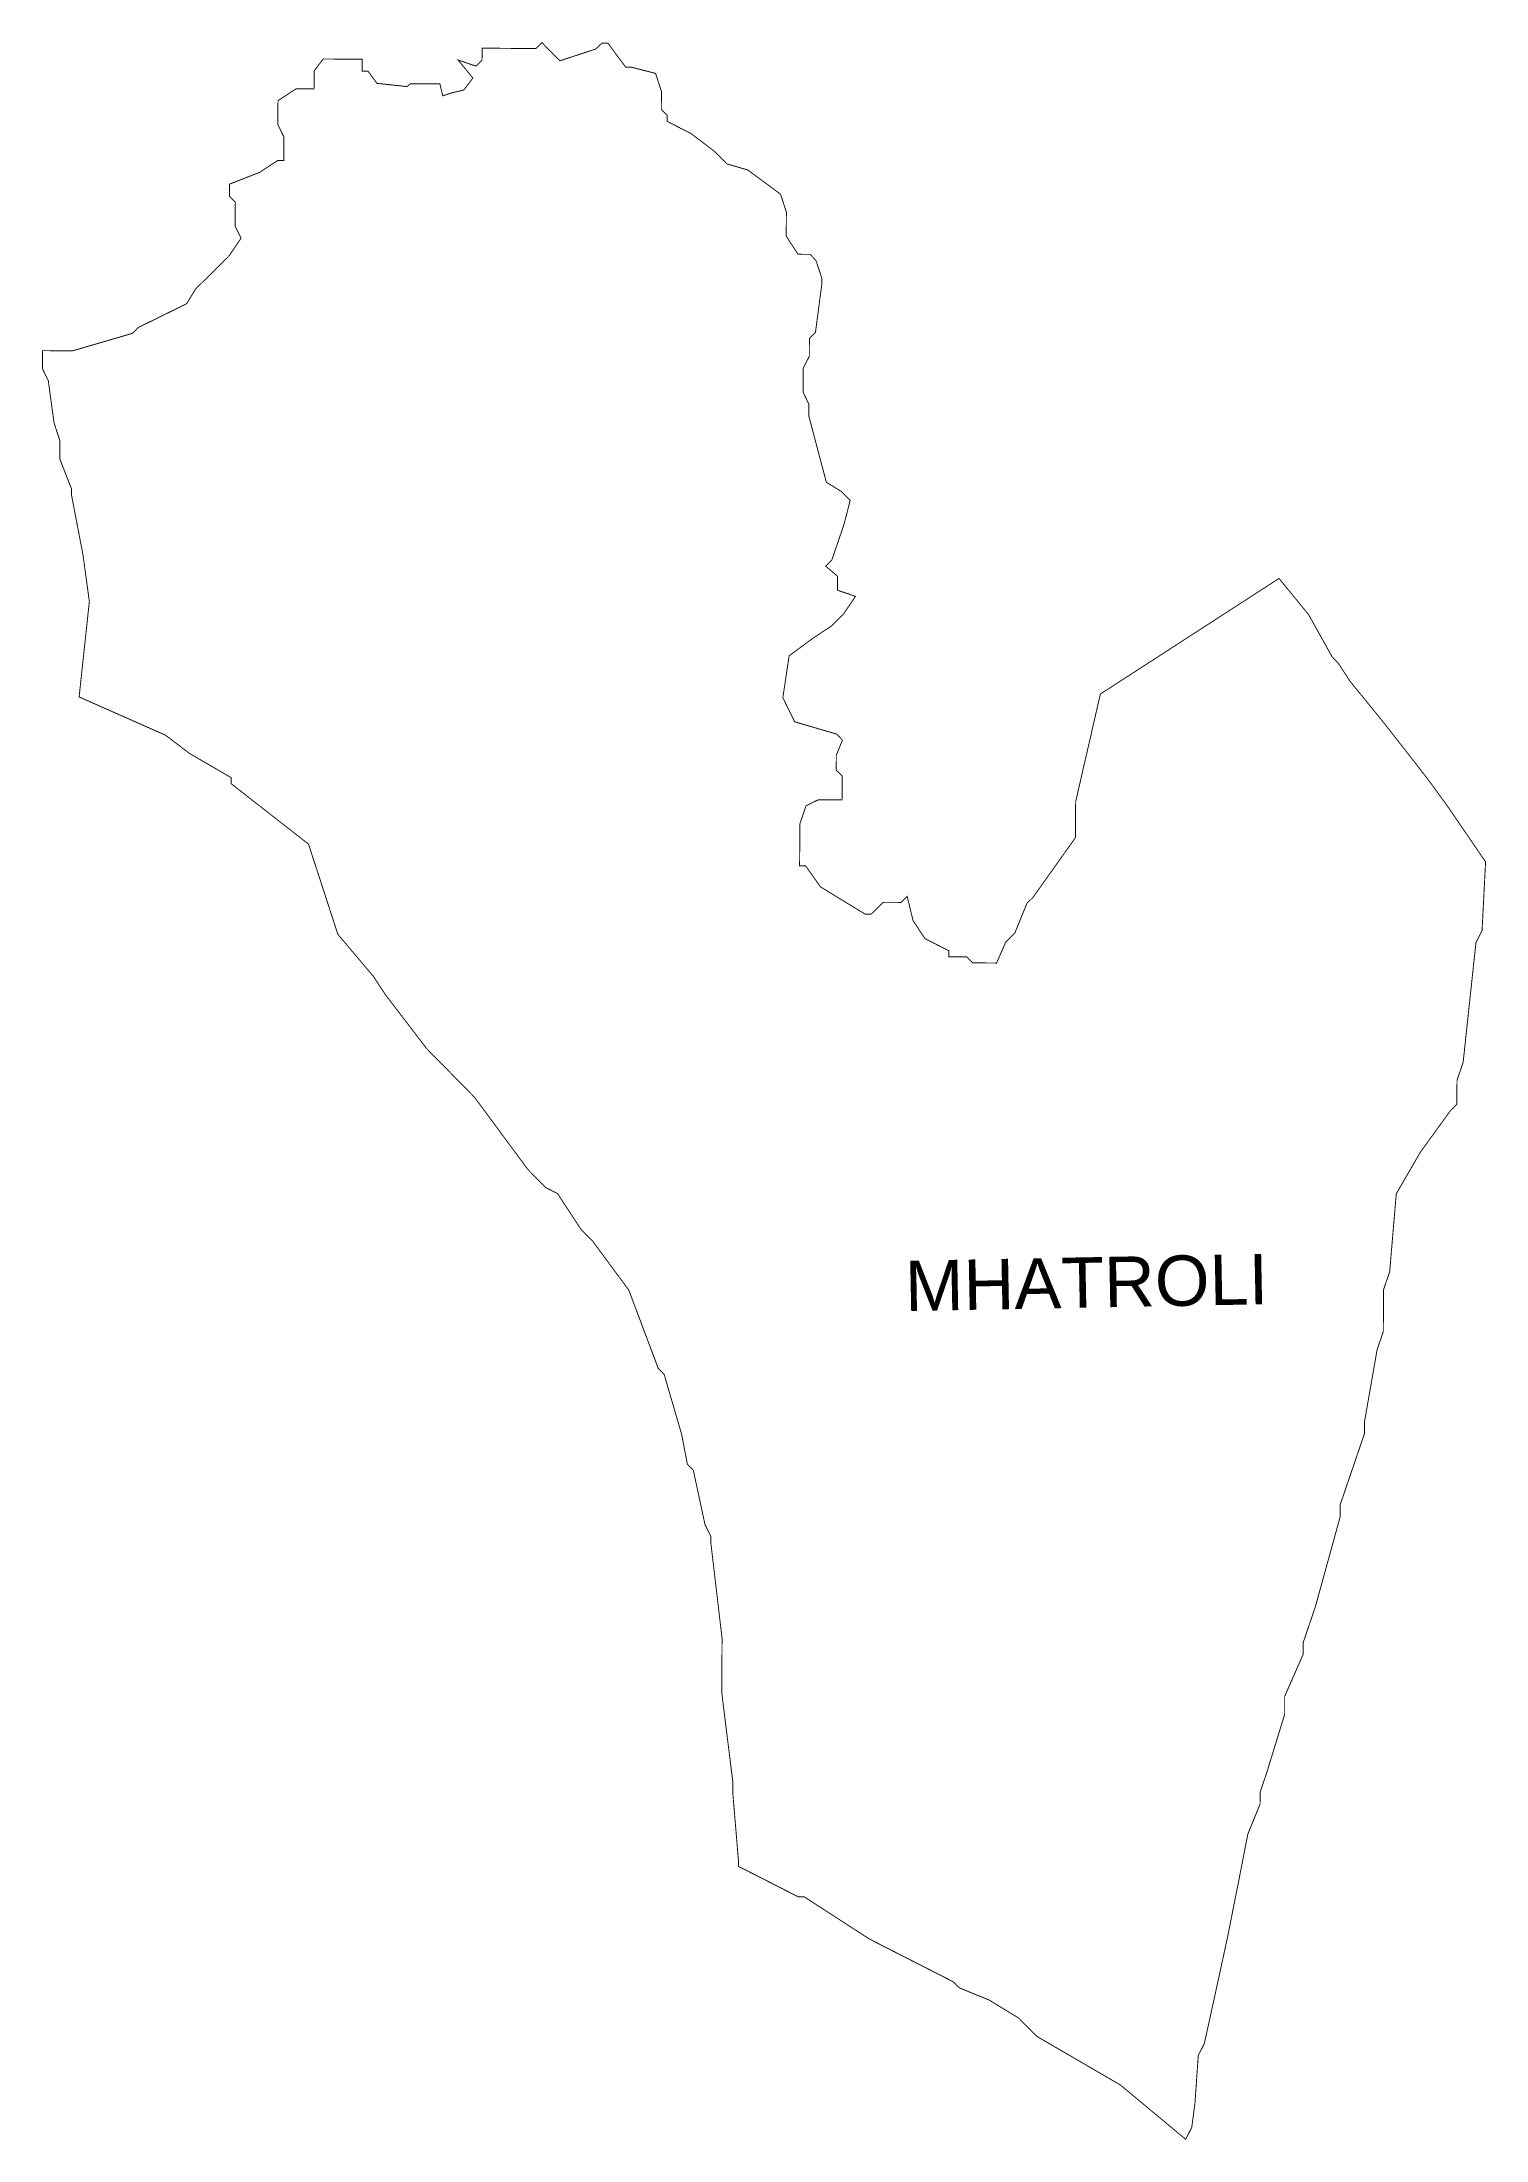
# Model space of a CAD drawing. Header units: metres. Extents: x 274520 to 282321, y 2070366 to 2078414.
# Drawn here: x 279200 to 282321, y 2073610 to 2078141 of the extents above.
import ezdxf

# ---------------------------------------------------------------- set-up
doc = ezdxf.new("R2010")
doc.units = ezdxf.units.M
doc.header["$MEASUREMENT"] = 0
doc.layers.add('VILLAGE NAME', color=250, linetype='Continuous')
doc.styles.get("Standard").update_dxf_attribs({"font": 'simplex.shx'})

msp = doc.modelspace()

# ---------------------------------------------------------------- linework, layer by layer
at = {"color": 6, "const_width": 2, "flags": 128}
msp.add_lwpolyline([(279807.8, 2078104.3), (279892, 2078103.7), (279891.8, 2078077.8), (279904.7, 2078077.7), (279924, 2078051.6), (279988.7, 2078044.7), (279996.3, 2078050.6), (280059.9, 2078050.6), (280066.2, 2078024.7), (280085.1, 2078030.9), (280085.7, 2078031), (280111.6, 2078037.3), (280131.2, 2078063.1), (280099.1, 2078102.1), (280137.8, 2078088.9), (280151, 2078101.8), (280151.2, 2078127.6), (280267.6, 2078126.8), (280280.6, 2078139.6), (280319.1, 2078100.3), (280397, 2078125.8), (280410.1, 2078138.6), (280423, 2078138.6), (280461.4, 2078086.5), (280474.4, 2078086.4), (280526.1, 2078073.1), (280538.7, 2078034.2), (280538.4, 2077995.4), (280551.3, 2077982.3), (280551.2, 2077969.4), (280602.8, 2077943.1), (280654.3, 2077903.9), (280680, 2077877.8), (280725.2, 2077864.6), (280796, 2077812.3), (280808.7, 2077773.4), (280808.3, 2077721.6), (280833.9, 2077682.5), (280859.8, 2077682.4), (280872.6, 2077669.3), (280885.3, 2077630.4), (280885.2, 2077617.4), (280871.5, 2077514), (280858.4, 2077501.1), (280858.2, 2077462.3), (280845, 2077436.5), (280844.7, 2077384.7), (280857.4, 2077358.8), (280857.2, 2077332.9), (280895, 2077190.2), (280927.2, 2077170.5), (280946.5, 2077151), (280933.2, 2077099.3), (280906.7, 2077021.8), (280893.7, 2077009), (280919.3, 2076987.1), (280919.2, 2076957), (280957.9, 2076943.8), (280931.8, 2076905.1), (280905.7, 2076879.4), (280896.9, 2076873.7), (280879, 2076861.9), (280866.7, 2076853.8), (280840.6, 2076834.6), (280814.6, 2076815.4), (280801, 2076724.9), (280826.5, 2076672.9), (280916.9, 2076646.4), (280929.8, 2076633.3), (280916.6, 2076601), (280916.4, 2076568.7), (280929.2, 2076555.6), (280928.9, 2076504.2), (280877.1, 2076504.2), (280851.1, 2076491.5), (280837.9, 2076452.7), (280837.8, 2076440.2), (280837.4, 2076386.5), (280837.2, 2076362.1), (280850.1, 2076362), (280882.2, 2076316.5), (280978.8, 2076257.5), (280991.8, 2076257.4), (281017.8, 2076283.1), (281056.7, 2076282.9), (281069.7, 2076295.7), (281082.3, 2076243.8), (281107.9, 2076204.8), (281159.5, 2076178.5), (281159.5, 2076165.3), (281198.2, 2076165.3), (281211.1, 2076152.3), (281262.8, 2076151.9), (281282.6, 2076197.1), (281302.1, 2076216.3), (281328.5, 2076280.9), (281341.5, 2076293.7), (281433.1, 2076422.5), (281433.7, 2076500.2), (281487.1, 2076732.8), (281873.2, 2076982.5), (281937.1, 2076904.3), (281987.9, 2076813.3), (282000.7, 2076800.2), (282026.1, 2076761.2), (282100.8, 2076669.2), (282174.5, 2076575.1), (282202, 2076539.2), (282238.5, 2076488.7), (282291.4, 2076411.4), (282319.5, 2076370.4), (282311.9, 2076221.9), (282298.7, 2076196.1), (282271, 2075937.5), (282257.7, 2075898.7), (282257.4, 2075846.9), (282244.3, 2075834.1), (282178.9, 2075743.9), (282126.5, 2075653.7), (282112.3, 2075485.5), (282099.1, 2075446.8), (282098.5, 2075356.2), (282085.2, 2075317.4), (282073.3, 2075249.6), (282058, 2075162.3), (282058, 2075136.4), (282005.1, 2074981.4), (282005.1, 2074955.6), (281951.7, 2074761.8), (281925.3, 2074684.3), (281925.1, 2074658.4), (281885.3, 2074568.1), (281885.3, 2074529.3), (281845.5, 2074400.1), (281832.3, 2074361.4), (281832.1, 2074335.5), (281805.8, 2074270.9), (281785.6, 2074167.5), (281761.8, 2074047.7), (281733.2, 2073916.3), (281711.8, 2073818.6), (281698.7, 2073792.8), (281696.5, 2073761.7), (281693.6, 2073719.8), (281691.5, 2073689.3), (281684.6, 2073637.5), (281671.5, 2073611.7), (281530, 2073729.3), (281349.5, 2073834.2), (281311, 2073873.3), (281246.5, 2073912.6), (281182, 2073938.9), (281169.1, 2073952), (281002.6, 2074036.8), (280988.6, 2074043.9), (280846.8, 2074135.6), (280833.9, 2074135.6), (280704.9, 2074201.3), (280705, 2074214.2), (280700.4, 2074270.1), (280693.1, 2074356.7), (280693.1, 2074382.6), (280687, 2074431.4), (280668.9, 2074577), (280669.7, 2074693.5), (280657.5, 2074797.1), (280645.3, 2074900.8), (280645.4, 2074913.7), (280632.7, 2074939.7), (280607.6, 2075056.4), (280594.8, 2075069.4), (280582.3, 2075134.3), (280544.4, 2075264), (280531.6, 2075277), (280468.1, 2075445.7), (280454.5, 2075464.1), (280393.5, 2075546.7), (280391.2, 2075549.9), (280378.3, 2075562.9), (280365.5, 2075575.9), (280314.2, 2075654), (280288.5, 2075667.1), (280269.2, 2075686.7), (280249.9, 2075706.2), (280213.7, 2075755.3), (280134.5, 2075862.4), (280083.1, 2075914.6), (280031.7, 2075966.7), (279942, 2076083.9), (279916.4, 2076122.9), (279839.4, 2076214.1), (279776.1, 2076408.7), (279608.7, 2076539.4), (279608.8, 2076552.3), (279518.6, 2076604.8), (279467.1, 2076644), (279280.4, 2076726.5), (279302.5, 2076932.7), (279293.1, 2077001.4), (279288.7, 2077033.6), (279280.6, 2077075.9), (279263.8, 2077163.3), (279263.8, 2077176.2), (279238.5, 2077241.1), (279238.8, 2077279.9), (279226.1, 2077318.9), (279213.8, 2077409.6), (279201.1, 2077435.6), (279201.4, 2077474.4), (279266, 2077473.9), (279395.8, 2077511.8), (279408.8, 2077524.6), (279512.7, 2077575.7), (279532.4, 2077607.9), (279568.3, 2077643.2), (279604.1, 2077678.6), (279630.3, 2077717.2), (279617.5, 2077743.2), (279617.9, 2077795), (279605.1, 2077808), (279605.2, 2077833.9), (279637.7, 2077846.6), (279670.2, 2077859.3), (279709.2, 2077884.8), (279722.5, 2077884.8), (279722.5, 2077936.6), (279709.7, 2077962.6), (279710.1, 2078014.3), (279749.1, 2078039.7), (279788, 2078039.7), (279788.2, 2078078.5), (279807.8, 2078104.3)], dxfattribs=at)

# ---------------------------------------------------------------- texts
at = {"layer": 'VILLAGE NAME', "insert": (281063.8, 2075508.9), "char_height": 108.748, "attachment_point": 1, "rotation": 1.1028}
msp.add_mtext_dynamic_manual_height_columns('{\\fArial|b0|i0|c0|p34;MHATROLI}', width=726.929, gutter_width=543.7, heights=[182.6], dxfattribs=at)

doc.saveas('drawing.dxf')
